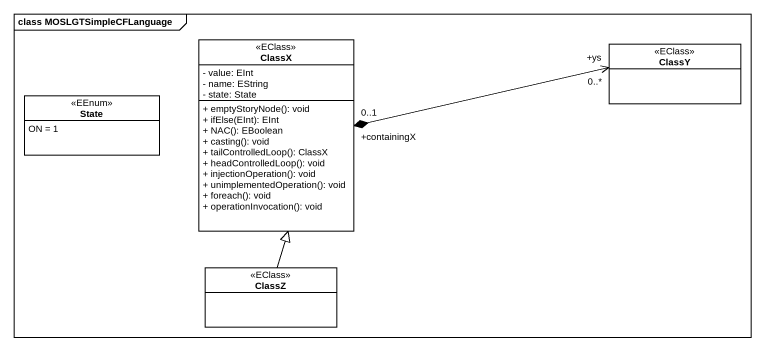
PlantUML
@startuml
mainframe class MOSLGTSimpleCFLanguage
hide circle
hide empty members
skinparam classAttributeIconSize 0
class ClassX <<EClass>> {
  - value: EInt
  - name: EString
  - state: State
  + emptyStoryNode(): void
  + ifElse(EInt): EInt
  + NAC(): EBoolean
  + casting(): void
  + tailControlledLoop(): ClassX
  + headControlledLoop(): void
  + injectionOperation(): void
  + unimplementedOperation(): void
  + foreach(): void
  + operationInvocation(): void
}
class ClassY <<EClass>>
enum "State" as State_ <<EEnum>> {
  ON = 1
}
class ClassZ <<EClass>>
ClassX "+containingX\n0..1" *-right-> "+ys\n0..*" ClassY
ClassZ -up-|> ClassX
@enduml
